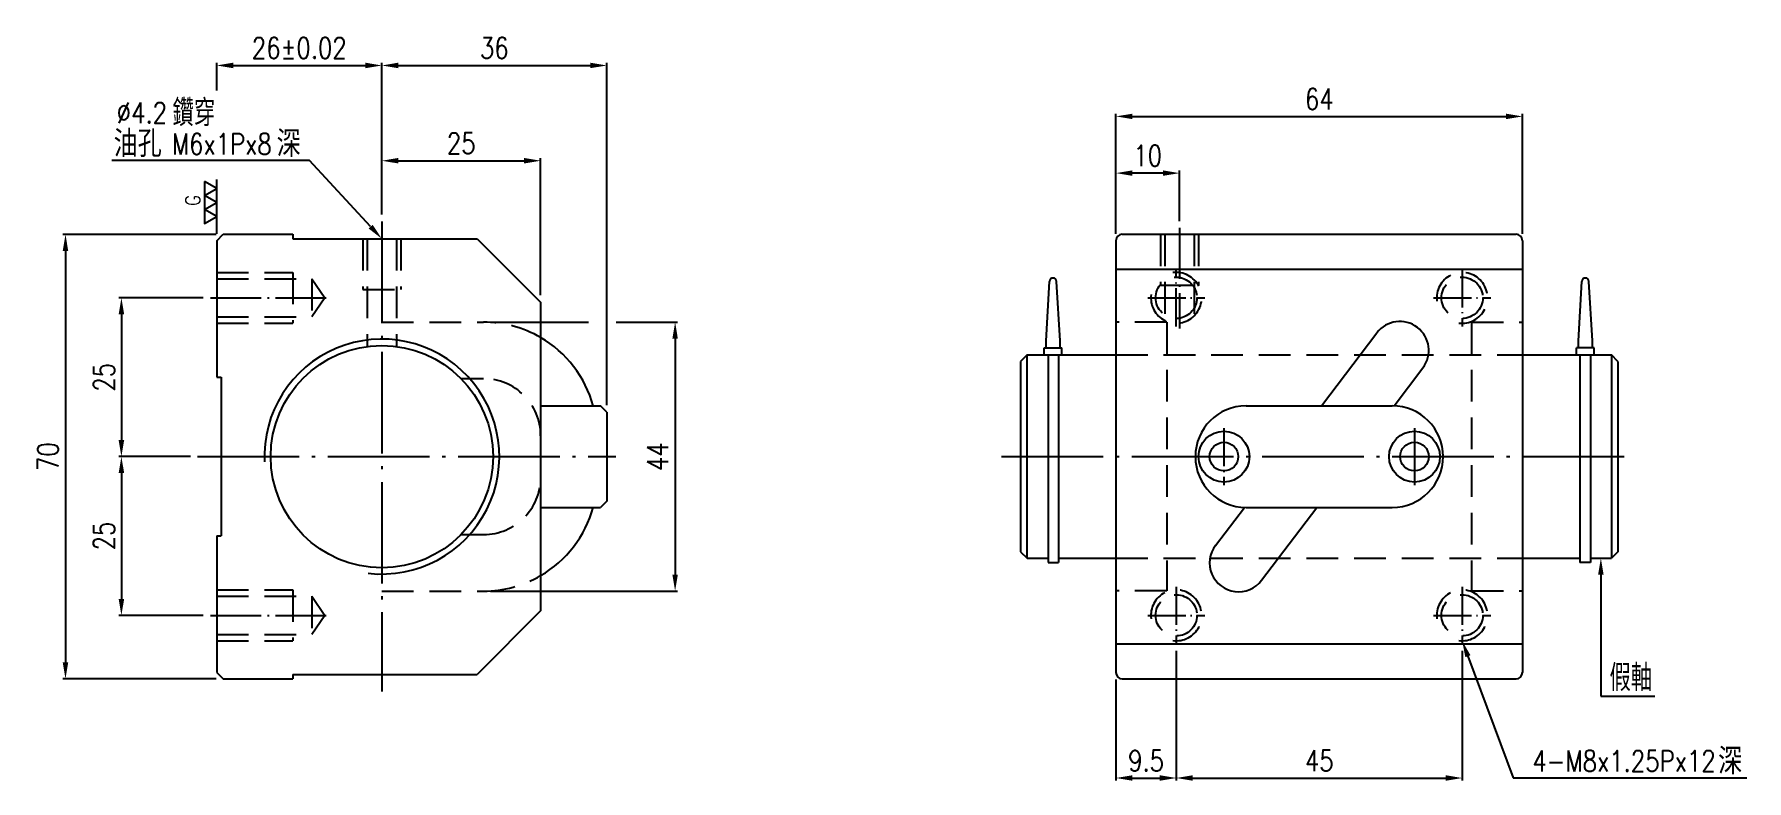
# Model space of a CAD drawing. Header units: millimetres. Extents: x 10410 to 10679, y -62 to 55.
import ezdxf
from ezdxf.enums import TextEntityAlignment as Align

# ---------------------------------------------------------------- set-up
doc = ezdxf.new("R2010")
doc.units = ezdxf.units.MM
doc.header["$LTSCALE"] = 10
doc.linetypes.add('C', pattern=[2.5625, 2, -0.25, 0.0625, -0.25])
doc.linetypes.add('H', pattern=[0.75, 0.5, -0.25])
doc.layers.get('0').update_dxf_attribs({"linetype": 'CONTINUOUS'})
doc.layers.get('DEFPOINTS').update_dxf_attribs({"linetype": 'CONTINUOUS'})
doc.layers.add('AM_5', color=3, linetype='CONTINUOUS', lineweight=25)
for name, color, linetype in [('C', 1, 'C'), ('H', 5, 'H'), ('L1', 4, 'CONTINUOUS')]:
    doc.layers.add(name, color=color, linetype=linetype)
doc.styles.add('SIMPLEX', font='SIMPLEX.shx', dxfattribs={"width": 0.8, "bigfont": 'chineset.shx'})
doc.dimstyles.new('STANDARD$0', dxfattribs={"dimscale": 0, "dimtxt": 3.3, "dimasz": 2.6, "dimexe": 0.4, "dimexo": 1.1, "dimgap": 1.1, "dimtad": 1, "dimdec": 3, "dimrnd": 0.0005, "dimdsep": 46, "dimtxsty": 'SIMPLEX', "dimcen": 0, "dimclrd": 6, "dimclre": 6, "dimclrt": 3, "dimadec": 1, "dimazin": 2, "dimtp": -0.1, "dimtm": 0.2, "dimtfac": 1, "dimtdec": 3, "dimtmove": 2, "dimatfit": 3, "dimfxl": 0, "dimtvp": 0.790698, "dimarcsym": 0})

# ---------------------------------------------------------------- blocks, each defined once
blk = doc.blocks.new('*D13')
at = {"layer": 'AM_5', "color": 6, "lineweight": -2}
for p, q in [((10579.97, 23.66), (10579.97, 42.53)), ((10582.57, 42.13), (10641.37, 42.13)), ((10643.97, 23.66), (10643.97, 42.53))]:
    blk.add_line(p, q, dxfattribs=at)
at = {"layer": 'AM_5', "color": 6}
for points in [[(10582.57, 42.56), (10582.57, 41.7), (10579.97, 42.13)], [(10641.37, 42.56), (10641.37, 41.7), (10643.97, 42.13)]]:
    blk.add_solid(points, dxfattribs=at)
at = {"layer": 'DEFPOINTS', "color": 0}
for p in [(10643.97, 42.13), (10579.97, 22.56), (10643.97, 22.56)]:
    blk.add_point(p, dxfattribs=at)
at = {"layer": 'AM_5', "color": 3, "insert": (10611.97, 44.88), "char_height": 3.3, "attachment_point": 5, "style": 'SIMPLEX'}
blk.add_mtext('64', dxfattribs=at)
blk = doc.blocks.new('*D14')
at = {"layer": 'AM_5', "color": 6, "lineweight": -2}
for p, q in [((10579.97, 23.66), (10579.97, 33.6)), ((10587.37, 33.2), (10582.57, 33.2)), ((10589.97, 25.66), (10589.97, 33.6))]:
    blk.add_line(p, q, dxfattribs=at)
at = {"layer": 'AM_5', "color": 6}
for points in [[(10582.57, 33.63), (10582.57, 32.77), (10579.97, 33.2)], [(10587.37, 33.63), (10587.37, 32.77), (10589.97, 33.2)]]:
    blk.add_solid(points, dxfattribs=at)
at = {"layer": 'DEFPOINTS', "color": 0}
for p in [(10579.97, 33.2), (10589.97, 24.56), (10579.97, 22.56)]:
    blk.add_point(p, dxfattribs=at)
at = {"layer": 'AM_5', "color": 3, "insert": (10584.97, 35.95), "char_height": 3.3, "attachment_point": 5, "style": 'SIMPLEX'}
blk.add_mtext('10', dxfattribs=at)
blk = doc.blocks.new('*D15')
at = {"layer": 'AM_5', "color": 6, "lineweight": -2}
for p, q in [((10589.47, -42.04), (10589.47, -62.45)), ((10579.97, -46.54), (10579.97, -62.45)), ((10582.57, -62.05), (10586.87, -62.05))]:
    blk.add_line(p, q, dxfattribs=at)
at = {"layer": 'AM_5', "color": 6}
for points in [[(10582.57, -61.61), (10582.57, -62.48), (10579.97, -62.05)], [(10586.87, -61.61), (10586.87, -62.48), (10589.47, -62.05)]]:
    blk.add_solid(points, dxfattribs=at)
at = {"layer": 'DEFPOINTS', "color": 0}
for p in [(10589.47, -40.94), (10579.97, -45.44), (10589.47, -62.05)]:
    blk.add_point(p, dxfattribs=at)
at = {"layer": 'AM_5', "color": 3, "insert": (10584.72, -59.3), "char_height": 3.3, "attachment_point": 5, "style": 'SIMPLEX'}
blk.add_mtext('9.5', dxfattribs=at)
blk = doc.blocks.new('*D16')
at = {"layer": 'AM_5', "color": 6, "lineweight": -2}
for p, q in [((10589.47, -42.04), (10589.47, -62.45)), ((10634.47, -42.04), (10634.47, -62.45)), ((10592.07, -62.05), (10631.87, -62.05))]:
    blk.add_line(p, q, dxfattribs=at)
at = {"layer": 'AM_5', "color": 6}
for points in [[(10592.07, -61.61), (10592.07, -62.48), (10589.47, -62.05)], [(10631.87, -61.61), (10631.87, -62.48), (10634.47, -62.05)]]:
    blk.add_solid(points, dxfattribs=at)
at = {"layer": 'DEFPOINTS', "color": 0}
for p in [(10589.47, -40.94), (10634.47, -40.94), (10634.47, -62.05)]:
    blk.add_point(p, dxfattribs=at)
at = {"layer": 'AM_5', "color": 3, "insert": (10611.97, -59.3), "char_height": 3.3, "attachment_point": 5, "style": 'SIMPLEX'}
blk.add_mtext('45', dxfattribs=at)
blk = doc.blocks.new('*D17')
at = {"layer": 'AM_5', "color": 6, "lineweight": -2}
for p, q in [((10438.3, 23.56), (10414.2, 23.56)), ((10414.6, 20.96), (10414.6, -43.84)), ((10438.3, -46.44), (10414.2, -46.44))]:
    blk.add_line(p, q, dxfattribs=at)
at = {"layer": 'AM_5', "color": 6}
for points in [[(10414.17, 20.96), (10415.03, 20.96), (10414.6, 23.56)], [(10414.17, -43.84), (10415.03, -43.84), (10414.6, -46.44)]]:
    blk.add_solid(points, dxfattribs=at)
at = {"layer": 'DEFPOINTS', "color": 0}
for p in [(10439.4, 23.56), (10414.6, -46.44), (10439.4, -46.44)]:
    blk.add_point(p, dxfattribs=at)
at = {"layer": 'AM_5', "color": 3, "insert": (10411.85, -11.44), "char_height": 3.3, "attachment_point": 5, "rotation": 90, "style": 'SIMPLEX'}
blk.add_mtext('70', dxfattribs=at)
blk = doc.blocks.new('*D18')
at = {"layer": 'AM_5', "color": 6, "lineweight": -2}
for p, q in [((10436.3, 13.56), (10423, 13.56)), ((10423.4, 10.96), (10423.4, -8.84)), ((10434.3, -11.44), (10423, -11.44))]:
    blk.add_line(p, q, dxfattribs=at)
at = {"layer": 'AM_5', "color": 6}
for points in [[(10422.97, 10.96), (10423.84, 10.96), (10423.4, 13.56)], [(10422.97, -8.84), (10423.84, -8.84), (10423.4, -11.44)]]:
    blk.add_solid(points, dxfattribs=at)
at = {"layer": 'DEFPOINTS', "color": 0}
for p in [(10437.4, 13.56), (10423.4, -11.44), (10435.4, -11.44)]:
    blk.add_point(p, dxfattribs=at)
at = {"layer": 'AM_5', "color": 3, "insert": (10420.65, 1.06), "char_height": 3.3, "attachment_point": 5, "rotation": 90, "style": 'SIMPLEX'}
blk.add_mtext('25', dxfattribs=at)
blk = doc.blocks.new('*D19')
at = {"layer": 'AM_5', "color": 6, "lineweight": -2}
for p, q in [((10434.3, -11.44), (10423, -11.44)), ((10423.4, -14.04), (10423.4, -33.84)), ((10436.3, -36.44), (10423, -36.44))]:
    blk.add_line(p, q, dxfattribs=at)
at = {"layer": 'AM_5', "color": 6}
for points in [[(10422.97, -14.04), (10423.84, -14.04), (10423.4, -11.44)], [(10422.97, -33.84), (10423.84, -33.84), (10423.4, -36.44)]]:
    blk.add_solid(points, dxfattribs=at)
at = {"layer": 'DEFPOINTS', "color": 0}
for p in [(10435.4, -11.44), (10423.4, -36.44), (10437.4, -36.44)]:
    blk.add_point(p, dxfattribs=at)
at = {"layer": 'AM_5', "color": 3, "insert": (10420.65, -23.94), "char_height": 3.3, "attachment_point": 5, "rotation": 90, "style": 'SIMPLEX'}
blk.add_mtext('25', dxfattribs=at)
blk = doc.blocks.new('*D20')
at = {"layer": 'AM_5', "color": 6, "lineweight": -2}
for p, q in [((10438.4, 46.21), (10438.4, 50.55)), ((10441, 50.15), (10461.8, 50.15)), ((10464.4, 26.66), (10464.4, 50.55)), ((10438.4, 23.66), (10438.4, 32.19))]:
    blk.add_line(p, q, dxfattribs=at)
at = {"layer": 'AM_5', "color": 6}
for points in [[(10441, 50.59), (10441, 49.72), (10438.4, 50.15)], [(10461.8, 50.59), (10461.8, 49.72), (10464.4, 50.15)]]:
    blk.add_solid(points, dxfattribs=at)
at = {"layer": 'DEFPOINTS', "color": 0}
for p in [(10464.4, 50.15), (10464.4, 25.56), (10438.4, 22.56)]:
    blk.add_point(p, dxfattribs=at)
at = {"layer": 'AM_5', "color": 3, "insert": (10451.4, 52.9), "char_height": 3.3, "attachment_point": 5, "style": 'SIMPLEX'}
blk.add_mtext('26%%p0.02', dxfattribs=at)
blk = doc.blocks.new('*D21')
at = {"layer": 'AM_5', "color": 6, "lineweight": -2}
for p, q in [((10464.4, 26.66), (10464.4, 50.55)), ((10467, 50.15), (10497.2, 50.15)), ((10499.8, -3.34), (10499.8, 50.55))]:
    blk.add_line(p, q, dxfattribs=at)
at = {"layer": 'AM_5', "color": 6}
for points in [[(10467, 50.59), (10467, 49.72), (10464.4, 50.15)], [(10497.2, 50.59), (10497.2, 49.72), (10499.8, 50.15)]]:
    blk.add_solid(points, dxfattribs=at)
at = {"layer": 'DEFPOINTS', "color": 0}
for p in [(10499.8, 50.15), (10464.4, 25.56), (10499.8, -4.44)]:
    blk.add_point(p, dxfattribs=at)
at = {"layer": 'AM_5', "color": 3, "insert": (10482.1, 52.9), "char_height": 3.3, "attachment_point": 5, "style": 'SIMPLEX'}
blk.add_mtext('36', dxfattribs=at)
blk = doc.blocks.new('*D22')
at = {"layer": 'AM_5', "color": 6, "lineweight": -2}
for p, q in [((10464.4, 26.66), (10464.4, 35.55)), ((10467, 35.15), (10486.8, 35.15)), ((10489.4, 13.96), (10489.4, 35.55))]:
    blk.add_line(p, q, dxfattribs=at)
at = {"layer": 'AM_5', "color": 6}
for points in [[(10467, 35.59), (10467, 34.72), (10464.4, 35.15)], [(10486.8, 35.59), (10486.8, 34.72), (10489.4, 35.15)]]:
    blk.add_solid(points, dxfattribs=at)
at = {"layer": 'DEFPOINTS', "color": 0}
for p in [(10489.4, 35.15), (10464.4, 25.56), (10489.4, 12.86)]:
    blk.add_point(p, dxfattribs=at)
at = {"layer": 'AM_5', "color": 3, "insert": (10476.9, 37.9), "char_height": 3.3, "attachment_point": 5, "style": 'SIMPLEX'}
blk.add_mtext('25', dxfattribs=at)
blk = doc.blocks.new('*D23')
at = {"layer": 'AM_5', "color": 6, "lineweight": -2}
for p, q in [((10481.5, 9.74), (10496.96, 9.74)), ((10501.31, 9.74), (10510.97, 9.74)), ((10510.57, 7.14), (10510.57, -30.01)), ((10481.5, -32.61), (10510.97, -32.61))]:
    blk.add_line(p, q, dxfattribs=at)
at = {"layer": 'AM_5', "color": 6}
for points in [[(10510.14, 7.14), (10511, 7.14), (10510.57, 9.74)], [(10510.14, -30.01), (10511, -30.01), (10510.57, -32.61)]]:
    blk.add_solid(points, dxfattribs=at)
at = {"layer": 'DEFPOINTS', "color": 0}
for p in [(10480.4, 9.74), (10480.4, -32.61), (10510.57, -32.61)]:
    blk.add_point(p, dxfattribs=at)
at = {"layer": 'AM_5', "color": 3, "insert": (10507.82, -11.44), "char_height": 3.3, "attachment_point": 5, "rotation": 90, "style": 'SIMPLEX'}
blk.add_mtext('44', dxfattribs=at)

msp = doc.modelspace()

# ---------------------------------------------------------------- linework, layer by layer
at = {"color": 6}
for p, q in [((10453.0222, 35.1637), (10421.9069, 35.1637)), ((10462.6379, 24.7712), (10453.0222, 35.1637)), ((10656.3052, -30.0372), (10656.3052, -49.1351)), ((10635.3738, -42.8732), (10642.5093, -62.0019)), ((10656.3052, -49.1351), (10664.8256, -49.1351)), ((10642.5093, -62.0019), (10679.2695, -62.0019))]:
    msp.add_line(p, q, dxfattribs=at)
for p, q in [((10438.4036, 22.5628), (10439.4036, 23.5628)), ((10438.4036, 22.5628), (10438.4036, 1.0628)), ((10439.4036, 23.5628), (10450.4036, 23.5628)), ((10450.4036, 23.5628), (10450.4036, 22.8628)), ((10450.4036, 22.8628), (10479.4036, 22.8628)), ((10479.4036, 22.8628), (10489.4036, 12.8628)), ((10579.9651, 22.5628), (10579.9651, -45.4372)), ((10580.9651, 23.5628), (10642.9651, 23.5628)), ((10643.9651, 22.5628), (10643.9651, -45.4372)), ((10579.9651, 18.0628), (10643.9651, 18.0628)), ((10568.9586, 6.7697), (10569.5109, 16.156)), ((10571.1655, 6.7697), (10570.6131, 16.156)), ((10652.7648, 6.7697), (10653.3172, 16.156)), ((10654.9717, 6.7697), (10654.4193, 16.156)), ((10489.4036, 12.8628), (10489.4036, -35.7372)), ((10568.6827, 5.6663), (10571.4413, 5.6663)), ((10568.6827, 4.5628), (10568.6827, 5.6663)), ((10568.9586, 5.6663), (10568.9586, 6.7697)), ((10571.1655, 5.6663), (10571.1655, 6.7697)), ((10571.4413, 4.5628), (10571.4413, 5.6663)), ((10612.3268, -3.4372), (10621.0415, 8.0394)), ((10655.2476, 5.6663), (10652.4889, 5.6663)), ((10652.4889, 4.5628), (10652.4889, 5.6663)), ((10652.7648, 5.6663), (10652.7648, 6.7697)), ((10654.9717, 5.6663), (10654.9717, 6.7697)), ((10655.2476, 4.5628), (10655.2476, 5.6663)), ((10565.9651, 4.5628), (10564.9651, 3.5628)), ((10564.9651, 3.5628), (10564.9651, -26.4372)), ((10565.9651, 4.5628), (10579.9651, 4.5628)), ((10565.9651, -27.4372), (10565.9651, 4.5628)), ((10569.2805, 4.5628), (10569.2805, -28.0949)), ((10570.9357, 4.5628), (10570.9357, -28.0949)), ((10643.9651, 4.5628), (10657.9651, 4.5628)), ((10652.9946, 4.5628), (10652.9946, -28.0949)), ((10654.6498, 4.5628), (10654.6498, -28.0949)), ((10657.9651, 4.5628), (10657.9651, -27.4372)), ((10658.9651, 3.5628), (10658.9651, -26.4372)), ((10438.4036, 1.0628), (10439.1036, 1.0628)), ((10439.1036, 1.0628), (10439.1036, -23.9372)), ((10623.753, -3.4372), (10628.2888, 2.5362)), ((10489.4036, -3.4372), (10498.8036, -3.4372)), ((10499.8036, -4.4372), (10498.8036, -3.4372)), ((10499.8036, -4.4372), (10499.8036, -18.4372)), ((10600.4651, -3.4372), (10623.4651, -3.4372)), ((10499.8036, -18.4372), (10498.8036, -19.4372)), ((10489.4036, -19.4372), (10498.8036, -19.4372)), ((10595.6415, -25.4106), (10600.1811, -19.4321)), ((10600.4651, -19.4372), (10623.4651, -19.4372)), ((10602.8888, -30.9138), (10611.6035, -19.4372)), ((10438.4036, -23.9372), (10438.4036, -45.4372)), ((10438.4036, -23.9372), (10439.1036, -23.9372)), ((10565.9651, -27.4372), (10569.2805, -27.4372)), ((10569.2805, -28.0949), (10570.9357, -28.0949)), ((10570.9357, -27.4372), (10579.9651, -27.4372)), ((10643.9651, -27.4372), (10652.9946, -27.4372)), ((10654.6498, -28.0949), (10652.9946, -28.0949)), ((10654.6498, -27.4372), (10657.9651, -27.4372)), ((10489.4036, -35.7372), (10479.4036, -45.7372)), ((10579.9651, -40.9372), (10643.9651, -40.9372)), ((10438.4036, -45.4372), (10439.4036, -46.4372)), ((10450.4036, -45.7372), (10479.4036, -45.7372)), ((10450.4036, -45.7372), (10450.4036, -46.4372)), ((10439.4036, -46.4372), (10450.4036, -46.4372)), ((10580.9651, -46.4372), (10642.9651, -46.4372))]:
    msp.add_line(p, q)
at = {"ltscale": 0.8}
for p, q in [((10658.9651, 3.5628), (10657.9651, 4.5628)), ((10564.9651, -26.4372), (10565.9651, -27.4372)), ((10658.9651, -26.4372), (10657.9651, -27.4372))]:
    msp.add_line(p, q, dxfattribs=at)
at = {"color": 3}
for points in [[(10436.4926, 31.9039), (10436.4926, 29.6972), (10438.4036, 30.8006)], [(10436.4926, 29.6972), (10436.4926, 27.4905), (10438.4036, 28.5939)], [(10436.4926, 27.4905), (10436.4926, 25.2838), (10438.4036, 26.3872)]]:
    msp.add_lwpolyline(points, close=True, dxfattribs=at)
for centre, radius in [((10464.4036, -11.4372), 17.5), ((10596.9651, -11.4372), 4), ((10626.9651, -11.4372), 4), ((10596.9651, -11.4372), 2.25), ((10626.9651, -11.4372), 2.25)]:
    msp.add_circle(centre, radius)
for centre, radius, start, end in [((10580.9651, 22.5628), 1, 90, 180), ((10642.9651, 22.5628), 1, 0, 90), ((10570.062, 16.1294), 0.5517, 2.753997, 177.246003), ((10653.8683, 16.1294), 0.5517, 2.753997, 177.246003), ((10624.6651, 5.2878), 4.55, 322.78906, 142.78906), ((10480.4036, -8.1622), 17.9, 15.30555, 59.815024), ((10600.4651, -11.4372), 8, 90, 270), ((10623.4651, -11.4372), 8, 270, 90), ((10480.4036, -14.7122), 17.9, 300.184976, 344.69445), ((10599.2651, -28.1622), 4.55, 142.78906, 322.78906), ((10580.9651, -45.4372), 1, 180, 270), ((10642.9651, -45.4372), 1, 270, 0)]:
    msp.add_arc(centre, radius, start, end)
at = {"color": 6}
for points in [[(10462.9559, 25.0655), (10462.3198, 24.4769), (10464.4036, 22.8628)], [(10655.8719, -30.0372), (10656.7386, -30.0372), (10656.3052, -27.4372)], [(10634.9678, -43.0247), (10635.7799, -42.7218), (10634.4651, -40.4372)]]:
    msp.add_solid(points, dxfattribs=at)
at = {"layer": 'C', "color": 1, "ltscale": 0.8}
for p, q in [((10464.4036, 25.5628), (10464.4036, -48.4372)), ((10435.4036, -11.4372), (10501.2204, -11.4372)), ((10561.9651, -11.4372), (10661.9651, -11.4372))]:
    msp.add_line(p, q, dxfattribs=at)
at = {"layer": 'C', "color": 1, "ltscale": 0.4}
for p, q in [((10589.9651, 24.5628), (10589.9651, 8.7477)), ((10437.4036, 13.5628), (10456.4036, 13.5628)), ((10437.4036, -36.4372), (10456.4036, -36.4372))]:
    msp.add_line(p, q, dxfattribs=at)
at = {"layer": 'C', "color": 1, "ltscale": 0.3}
for p, q in [((10589.4651, 9.0628), (10589.4651, 18.0628)), ((10634.4651, 18.0628), (10634.4651, 9.0628)), ((10584.9651, 13.5628), (10593.9651, 13.5628)), ((10629.9651, 13.5628), (10638.9651, 13.5628)), ((10596.9651, -6.9372), (10596.9651, -15.9372)), ((10589.4651, -31.9372), (10589.4651, -40.9372)), ((10634.4651, -31.9372), (10634.4651, -40.9372)), ((10584.9651, -36.4372), (10593.9651, -36.4372)), ((10629.9651, -36.4372), (10638.9651, -36.4372))]:
    msp.add_line(p, q, dxfattribs=at)
at = {"layer": 'C'}
msp.add_line((10626.9651, -6.9372), (10626.9651, -15.9372), dxfattribs=at)
at = {"layer": 'DEFPOINTS', "color": 0, "linetype": 'ByBlock'}
for p in [(10437.4036, 13.5628), (10643.9651, -32.5872), (10439.4036, -46.4372)]:
    msp.add_point(p, dxfattribs=at)
at = {"layer": 'H'}
for p, q in [((10461.4036, 22.8628), (10461.4036, 14.8628)), ((10462.1036, 22.8628), (10462.1036, 5.911)), ((10466.7036, 22.8628), (10466.7036, 5.911)), ((10467.4036, 22.8628), (10467.4036, 14.8628)), ((10586.9651, 23.5628), (10586.9651, 15.5628)), ((10587.6651, 23.5628), (10587.6651, 9.7128)), ((10592.2651, 23.5628), (10592.2651, 10.0664)), ((10592.9651, 23.5628), (10592.9651, 15.5628)), ((10438.4036, 17.5628), (10450.4036, 17.5628)), ((10438.4036, 16.5628), (10453.4036, 16.5628)), ((10450.4036, 17.5628), (10450.4036, 9.5628)), ((10453.4036, 16.5628), (10453.4036, 10.5628)), ((10453.4036, 16.5628), (10455.4036, 13.5628)), ((10455.4036, 13.5628), (10453.4036, 10.5628)), ((10461.4036, 14.8628), (10467.4036, 14.8628)), ((10586.9651, 15.5628), (10592.9651, 15.5628)), ((10438.4036, 10.5628), (10453.4036, 10.5628)), ((10438.4036, 9.5628), (10450.4036, 9.5628)), ((10464.4036, 9.7378), (10480.4036, 9.7378)), ((10587.9651, 9.7128), (10579.9651, 9.7128)), ((10587.9651, 9.7128), (10587.9651, -32.5872)), ((10635.9651, 9.7128), (10635.9651, -32.5872)), ((10635.9651, 9.7128), (10643.9651, 9.7128)), ((10579.9651, 4.5628), (10643.9651, 4.5628)), ((10476.8766, 0.8378), (10480.4036, 0.8378)), ((10476.8766, -23.7122), (10480.4036, -23.7122)), ((10579.9651, -27.4372), (10643.9651, -27.4372)), ((10438.4036, -32.4372), (10450.4036, -32.4372)), ((10438.4036, -33.4372), (10453.4036, -33.4372)), ((10450.4036, -32.4372), (10450.4036, -40.4372)), ((10453.4036, -33.4372), (10453.4036, -39.4372)), ((10453.4036, -33.4372), (10455.4036, -36.4372)), ((10464.4036, -32.6122), (10480.4036, -32.6122)), ((10587.9651, -32.5872), (10579.9651, -32.5872)), ((10635.9651, -32.5872), (10643.9651, -32.5872)), ((10455.4036, -36.4372), (10453.4036, -39.4372)), ((10438.4036, -39.4372), (10453.4036, -39.4372)), ((10438.4036, -40.4372), (10450.4036, -40.4372))]:
    msp.add_line(p, q, dxfattribs=at)
for centre in [(10589.4651, 13.5628), (10634.4651, 13.5628), (10589.4651, -36.4372), (10634.4651, -36.4372)]:
    msp.add_circle(centre, 3.25, dxfattribs=at)
for centre, radius, start, end in [((10589.4651, 13.5628), 4, 172.510934, 97.730658), ((10634.4651, 13.5628), 4, 262.269342, 187.489066), ((10480.4036, -8.1622), 17.9, 59.815024, 90), ((10480.4036, -8.1622), 9, 0, 90), ((10480.4036, -14.7122), 9, 270, 0), ((10480.4036, -14.7122), 17.9, 270, 300.184976), ((10589.4651, -36.4372), 4, 262.269342, 187.489066), ((10634.4651, -36.4372), 4, 262.269342, 187.489066)]:
    msp.add_arc(centre, radius, start, end, dxfattribs=at)
at = {"layer": 'L1'}
msp.add_arc((10464.4036, -11.4372), 18.5, 263.365522, 182.590883, dxfattribs=at)

# ---------------------------------------------------------------- texts
at = {"color": 3, "style": 'SIMPLEX', "width": 0.9}
for s, p in [('油孔', (10422.1902, 35.7284)), ('深', (10447.8462, 35.7284)), ('深', (10674.7721, -61.4904))]:
    msp.add_text(s, height=4.2, dxfattribs=at).set_placement(p)
at = {"color": 3, "style": 'SIMPLEX', "width": 0.8}
msp.add_text('G', height=2.3014, rotation=90, dxfattribs=at).set_placement((10434.6464, 28.0612), align=Align.MIDDLE_LEFT)
at = {"color": 3, "attachment_point": 9, "style": 'SIMPLEX'}
for s, insert, char_height in [('%%C4.2', (10430.581, 41.0427), 3.3), ('鑽穿', (10438.1677, 40.5761), 4.2), ('\\A1;M6x1Px8', (10447.0708, 36.142), 3.3), ('假軸', (10664.3794, -48.3718), 4.2), ('4-M8x1.25Px12', (10674.3692, -61.0307), 3.3)]:
    msp.add_mtext(s, dxfattribs=dict(at, insert=insert, char_height=char_height))

# ---------------------------------------------------------------- dimensions: what is measured, and where the dimension line sits
at = {"layer": 'AM_5'}
for base, p1, p2, text, picture, middle in [((10464.4036, 50.1531), (10438.4036, 22.5628), (10464.4036, 25.5628), '<>%%p0.02', '*D20', (10451.4036, 52.9031)), ((10499.8036, 50.1531), (10464.4036, 25.5628), (10499.8036, -4.4372), '36', '*D21', (10482.1036, 52.9031))]:
    dim = msp.add_linear_dim(base=base, p1=p1, p2=p2, text=text, dimstyle='STANDARD$0', override={"dimscale": 1, "dimrnd": 0, "dimadec": 3, "dimtmove": 0, "dimarcsym": 1}, dxfattribs=at)
    dim.commit()
    dim.dimension.update_dxf_attribs({"geometry": picture, "text_midpoint": middle})
for base, p1, p2, picture, middle in [((10643.9651, 42.1287), (10579.9651, 22.5628), (10643.9651, 22.5628), '*D13', (10611.9651, 44.8787)), ((10489.4036, 35.1544), (10464.4036, 25.5628), (10489.4036, 12.8628), '*D22', (10476.9036, 37.9044)), ((10579.9651, 33.2004), (10589.9651, 24.5628), (10579.9651, 22.5628), '*D14', (10584.9651, 35.9504))]:
    dim = msp.add_linear_dim(base=base, p1=p1, p2=p2, dimstyle='STANDARD$0', override={"dimscale": 1, "dimrnd": 0, "dimadec": 3, "dimtmove": 0, "dimarcsym": 1}, dxfattribs=at)
    dim.commit()
    dim.dimension.update_dxf_attribs({"geometry": picture, "text_midpoint": middle})
for base, p1, p2, angle, picture, middle in [((10414.5984, -46.4372), (10439.4036, 23.5628), (10439.4036, -46.4372), 90, '*D17', (10411.8484, -11.4372)), ((10423.4036, -11.4372), (10437.4036, 13.5628), (10435.4036, -11.4372), 90, '*D18', (10420.6536, 1.0628)), ((10423.4036, -36.4372), (10435.4036, -11.4372), (10437.4036, -36.4372), 90, '*D19', (10420.6536, -23.9372)), ((10589.4651, -62.0475), (10579.9651, -45.4372), (10589.4651, -40.9372), 0, '*D15', (10584.7151, -59.2975)), ((10634.4651, -62.0475), (10589.4651, -40.9372), (10634.4651, -40.9372), 0, '*D16', (10611.9651, -59.2975))]:
    dim = msp.add_linear_dim(base=base, p1=p1, p2=p2, angle=angle, dimstyle='STANDARD$0', override={"dimscale": 1, "dimrnd": 0, "dimadec": 3, "dimtmove": 0, "dimarcsym": 1}, dxfattribs=at)
    dim.commit()
    dim.dimension.update_dxf_attribs({"geometry": picture, "text_midpoint": middle})
dim = msp.add_linear_dim(base=(10510.5715, -32.6122), p1=(10480.4036, 9.7378), p2=(10480.4036, -32.6122), angle=90, text='44', dimstyle='STANDARD$0', override={"dimscale": 1, "dimrnd": 0, "dimadec": 3, "dimtmove": 0, "dimarcsym": 1}, dxfattribs=at)
dim.commit()
dim.dimension.update_dxf_attribs({"geometry": '*D23', "text_midpoint": (10507.8215, -11.4372)})

doc.saveas('drawing.dxf')
